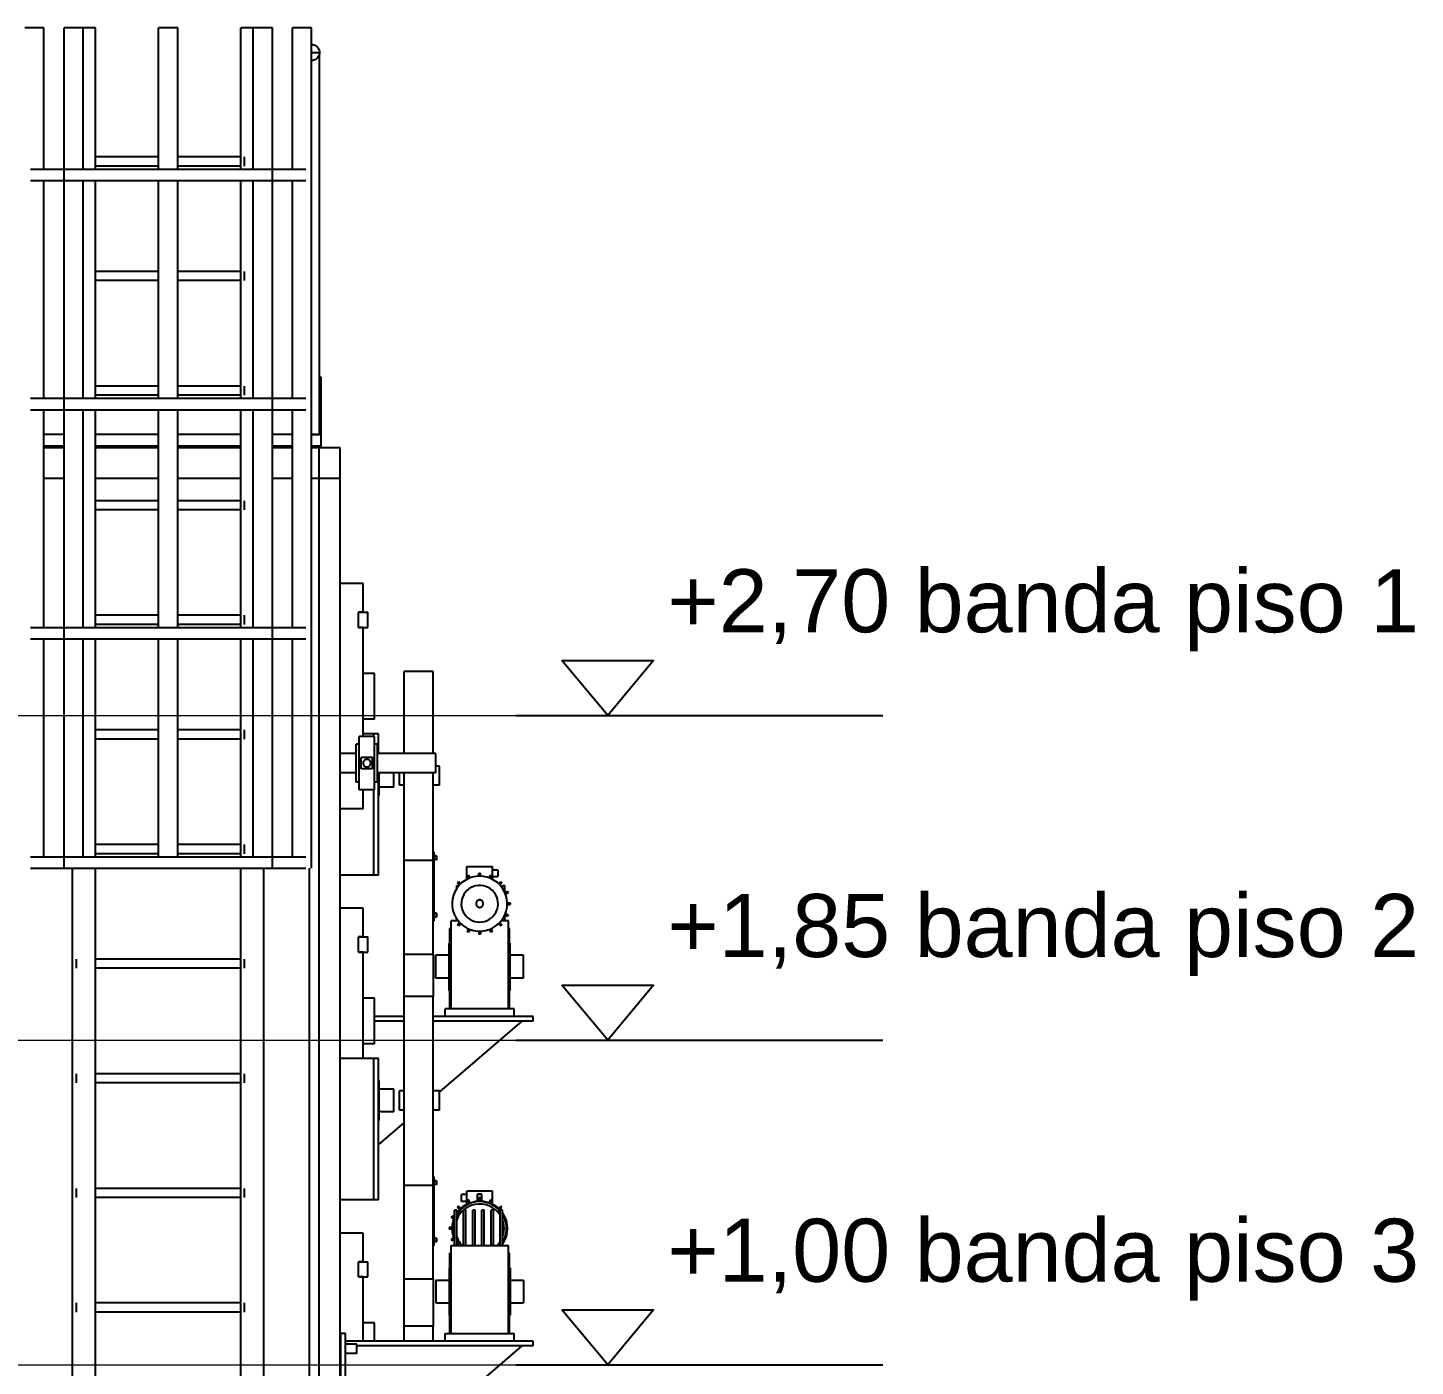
# Model space of a CAD drawing. Header units: millimetres. Extents: x 0 to 420, y 0 to 297.
# Drawn here: x 282.63 to 331.04, y 212.32 to 259.04 of the extents above; entities that cross this region are included whole.
import ezdxf
from ezdxf.enums import TextEntityAlignment as Align

# ---------------------------------------------------------------- set-up
doc = ezdxf.new("R2010")
doc.units = ezdxf.units.MM
doc.header["$LTSCALE"] = 0.5
for name, color, linetype, lineweight in [('AUXILIAR', 9, 'CONTINUOUS', 13), ('COTAS', 7, 'CONTINUOUS', 25), ('FINO', 7, 'CONTINUOUS', 25), ('TEXTO', 7, 'CONTINUOUS', 25)]:
    doc.layers.add(name, color=color, linetype=linetype, lineweight=lineweight)
doc.styles.get("Standard").update_dxf_attribs({"font": 'arial.ttf'})

msp = doc.modelspace()

# ---------------------------------------------------------------- linework, layer by layer
at = {"layer": 'AUXILIAR'}
for p, q in [((258.8667, 235.04), (302.2, 235.04)), ((258.8667, 223.7067), (302.2, 223.7067)), ((258.8667, 212.3733), (302.2, 212.3733))]:
    msp.add_line(p, q, dxfattribs=at)
at = {"layer": 'COTAS'}
for p, q in [((299.6667, 235.04), (312.4667, 235.04)), ((299.6667, 223.7067), (312.4667, 223.7067)), ((299.6667, 212.3733), (312.4667, 212.3733))]:
    msp.add_line(p, q, dxfattribs=at)
for points in [[(301.2667, 236.96), (304.4667, 236.96), (302.8667, 235.04)], [(301.2667, 225.6267), (304.4667, 225.6267), (302.8667, 223.7067)], [(301.2667, 214.2933), (304.4667, 214.2933), (302.8667, 212.3733)]]:
    msp.add_lwpolyline(points, close=True, dxfattribs=at)
at = {"layer": 'FINO'}
for p, q in [((283.2, 259.04), (282.5333, 259.04)), ((283.2, 254.1067), (283.2, 259.04)), ((284.5667, 259.04), (283.9, 259.04)), ((283.9, 229.7067), (283.9, 259.04)), ((285, 259.04), (284.5667, 259.04)), ((284.5667, 254.1067), (284.5667, 259.04)), ((285, 254.1067), (285, 259.04)), ((287.8667, 259.04), (287.2, 259.04)), ((287.2, 254.1067), (287.2, 259.04)), ((287.8667, 254.1067), (287.8667, 259.04)), ((290.5, 259.04), (290.0667, 259.04)), ((290.0667, 254.1067), (290.0667, 259.04)), ((291.1667, 259.04), (290.5, 259.04)), ((290.5, 254.1067), (290.5, 259.04)), ((291.1667, 229.7067), (291.1667, 259.04)), ((292.5333, 259.04), (291.8667, 259.04)), ((291.8667, 254.1067), (291.8667, 259.04)), ((292.5333, 229.7067), (292.5333, 259.04)), ((292.8133, 244.84), (292.8133, 258.1733)), ((287.2, 254.5333), (285, 254.5333)), ((287.2, 254.2133), (285, 254.2133)), ((290.0667, 254.5333), (287.8667, 254.5333)), ((290.0667, 254.2133), (287.8667, 254.2133)), ((283.2, 246.1067), (283.2, 253.7067)), ((284.5667, 246.1067), (284.5667, 253.7067)), ((285, 246.1067), (285, 253.7067)), ((287.2, 246.1067), (287.2, 253.7067)), ((287.8667, 246.1067), (287.8667, 253.7067)), ((290.0667, 246.1067), (290.0667, 253.7067)), ((290.5, 246.1067), (290.5, 253.7067)), ((291.8667, 246.1067), (291.8667, 253.7067)), ((287.2, 250.5333), (285, 250.5333)), ((290.0667, 250.5333), (287.8667, 250.5333)), ((287.2, 250.2133), (285, 250.2133)), ((290.0667, 250.2133), (287.8667, 250.2133)), ((287.2, 246.5333), (285, 246.5333)), ((290.0667, 246.5333), (287.8667, 246.5333)), ((292.8667, 246.84), (292.8133, 246.84)), ((292.8133, 244.84), (292.8133, 246.84)), ((292.8667, 244.84), (292.8667, 246.84)), ((287.2, 246.2133), (285, 246.2133)), ((290.0667, 246.2133), (287.8667, 246.2133)), ((283.2, 238.1067), (283.2, 245.7067)), ((284.5667, 238.1067), (284.5667, 245.7067)), ((285, 238.1067), (285, 245.7067)), ((287.2, 238.1067), (287.2, 245.7067)), ((287.8667, 238.1067), (287.8667, 245.7067)), ((290.0667, 238.1067), (290.0667, 245.7067)), ((290.5, 238.1067), (290.5, 245.7067)), ((291.8667, 238.1067), (291.8667, 245.7067)), ((283.9, 244.84), (283.2, 244.84)), ((287.2, 244.84), (285, 244.84)), ((290.0667, 244.84), (287.8667, 244.84)), ((291.8667, 244.84), (291.1667, 244.84)), ((292.8667, 244.84), (292.5333, 244.84)), ((292.8667, 244.84), (292.8133, 244.84)), ((292.8667, 244.44), (292.8667, 244.84)), ((283.9, 244.44), (283.2, 244.44)), ((283.9, 244.3733), (283.2, 244.3733)), ((283.9, 244.3733), (283.2, 244.3733)), ((287.2, 244.44), (285, 244.44)), ((287.2, 244.3733), (285, 244.3733)), ((287.2, 244.3733), (285, 244.3733)), ((290.0667, 244.44), (287.8667, 244.44)), ((290.0667, 244.3733), (287.8667, 244.3733)), ((290.0667, 244.3733), (287.8667, 244.3733)), ((291.8667, 244.44), (291.1667, 244.44)), ((291.8667, 244.3733), (291.1667, 244.3733)), ((291.8667, 244.3733), (291.1667, 244.3733)), ((292.8667, 244.44), (292.5333, 244.44)), ((293.5333, 244.3733), (292.5333, 244.3733)), ((293.5333, 244.3733), (292.5333, 244.3733)), ((292.8, 199.2), (292.8, 244.3733)), ((293.5333, 244.3733), (292.8, 244.3733)), ((293.5333, 199.2), (293.5333, 244.3733)), ((293.5333, 204.3733), (293.5333, 244.3733)), ((293.5333, 243.3067), (293.5333, 244.3733)), ((283.9, 243.3067), (283.2, 243.3067)), ((287.2, 243.3067), (285, 243.3067)), ((290.0667, 243.3067), (287.8667, 243.3067)), ((291.8667, 243.3067), (291.1667, 243.3067)), ((293.5333, 243.3067), (292.5333, 243.3067)), ((287.2, 242.5333), (285, 242.5333)), ((290.0667, 242.5333), (287.8667, 242.5333)), ((287.2, 242.2133), (285, 242.2133)), ((290.0667, 242.2133), (287.8667, 242.2133)), ((294.3333, 239.64), (293.5333, 239.64)), ((294.3333, 238.64), (294.3333, 239.64)), ((287.2, 238.5333), (285, 238.5333)), ((287.2, 238.2133), (285, 238.2133)), ((290.0667, 238.5333), (287.8667, 238.5333)), ((290.0667, 238.2133), (287.8667, 238.2133)), ((294.1733, 238.1067), (294.1733, 238.64)), ((294.4933, 238.1067), (294.4933, 238.64)), ((283.2, 230.1067), (283.2, 237.7067)), ((284.5667, 230.1067), (284.5667, 237.7067)), ((285, 230.1067), (285, 237.7067)), ((287.2, 230.1067), (287.2, 237.7067)), ((287.8667, 230.1067), (287.8667, 237.7067)), ((290.0667, 230.1067), (290.0667, 237.7067)), ((290.5, 230.1067), (290.5, 237.7067)), ((291.8667, 230.1067), (291.8667, 237.7067)), ((294.3333, 234.3067), (294.3333, 238.1067)), ((294.7333, 236.5067), (294.3333, 236.5067)), ((294.7333, 234.9067), (294.7333, 236.5067)), ((296.7733, 236.5667), (295.76, 236.5667)), ((294.7333, 234.9067), (294.3333, 234.9067)), ((287.2, 234.5333), (285, 234.5333)), ((290.0667, 234.5333), (287.8667, 234.5333)), ((294.7333, 234.3067), (294.2, 234.3067)), ((294.2, 232.44), (294.2, 234.3067)), ((294.8667, 234.4), (294.3333, 234.4)), ((294.8667, 234.4), (294.7067, 234.4)), ((294.7067, 234.3067), (294.7067, 234.4)), ((294.7333, 232.44), (294.7333, 234.3067)), ((294.8667, 233.7067), (294.8667, 234.4)), ((294.8667, 233.7067), (294.8667, 234.4)), ((287.2, 234.2133), (285, 234.2133)), ((290.0667, 234.2133), (287.8667, 234.2133)), ((294.2, 234.04), (294.0933, 234.04)), ((294.0933, 232.7067), (294.0933, 234.04)), ((294.84, 234.04), (294.7333, 234.04)), ((294.84, 232.7067), (294.84, 234.04)), ((294.0933, 233.7067), (293.5333, 233.7067)), ((294.2667, 233.1733), (294.2667, 233.5733)), ((294.6667, 233.5733), (294.2667, 233.5733)), ((294.6667, 233.1733), (294.6667, 233.5733)), ((296.8667, 233.7067), (294.84, 233.7067)), ((294.0933, 233.04), (293.5333, 233.04)), ((294.6667, 233.1733), (294.2667, 233.1733)), ((296.8667, 233.04), (294.84, 233.04)), ((294.8667, 229.4667), (294.8667, 233.04)), ((294.8667, 229.4667), (294.8667, 233.04)), ((297, 233.2667), (296.8667, 233.2667)), ((294.2, 232.7067), (294.0933, 232.7067)), ((294.7333, 232.44), (294.2, 232.44)), ((294.3333, 231.7733), (294.3333, 232.44)), ((294.7067, 229.4667), (294.7067, 232.44)), ((294.84, 232.7067), (294.7333, 232.7067)), ((295.4, 232.5333), (294.8933, 232.5333)), ((295.76, 232.6), (295.6, 232.6)), ((297, 232.6), (296.7733, 232.6)), ((294.8933, 232.24), (294.8667, 232.24)), ((294.3333, 231.7733), (293.5333, 231.7733)), ((287.2, 230.5333), (285, 230.5333)), ((290.0667, 230.5333), (287.8667, 230.5333)), ((287.2, 230.2133), (285, 230.2133)), ((290.0667, 230.2133), (287.8667, 230.2133)), ((295.76, 226.7067), (295.76, 229.972)), ((296.7733, 229.972), (295.76, 229.972)), ((296.7733, 226.7067), (296.7733, 229.972)), ((296.8133, 230.2667), (296.7947, 230.2667)), ((296.7947, 227.8667), (296.7947, 230.2667)), ((296.8133, 227.8667), (296.8133, 230.2667)), ((296.8933, 230.1333), (296.8133, 230.1333)), ((296.8933, 230), (296.8133, 230)), ((284.2, 199.04), (284.2, 229.7067)), ((285, 199.04), (285, 229.7067)), ((290.0667, 199.04), (290.0667, 229.7067)), ((290.8667, 199.04), (290.8667, 229.7067)), ((292.4667, 204.3733), (292.4667, 229.7067)), ((292.4667, 204.3733), (292.4667, 229.7067)), ((294.8667, 229.4667), (293.5333, 229.4667)), ((294.8667, 229.4667), (294.7067, 229.4667)), ((297.952, 229.32), (297.952, 229.768)), ((297.952, 229.768), (298.848, 229.768)), ((297.9653, 229.4413), (298.0187, 229.464)), ((298.06, 229.364), (298.0187, 229.464)), ((298.3707, 229.4267), (298.3707, 229.5333)), ((298.3707, 229.5333), (298.4293, 229.5333)), ((298.4293, 229.4267), (298.4293, 229.5333)), ((298.74, 229.364), (298.7813, 229.464)), ((298.7813, 229.464), (298.8347, 229.4413)), ((298.848, 229.32), (298.848, 229.768)), ((298.848, 229.6533), (299.0347, 229.6533)), ((297.6, 228.9973), (297.6, 229.1067)), ((297.6, 229.1067), (297.68, 229.1067)), ((297.6253, 229.2), (297.6667, 229.2413)), ((297.7013, 229.124), (297.6253, 229.2)), ((297.7427, 229.1653), (297.6667, 229.2413)), ((297.68, 229.1013), (297.68, 229.1067)), ((297.952, 229.32), (297.96, 229.32)), ((298.0053, 229.3413), (297.9653, 229.4413)), ((298.7947, 229.3413), (298.8347, 229.4413)), ((298.84, 229.32), (298.848, 229.32)), ((298.848, 229.4133), (299.0347, 229.4133)), ((299.0573, 229.1653), (299.1333, 229.2413)), ((299.0987, 229.124), (299.1747, 229.2)), ((299.1333, 229.2413), (299.1747, 229.2)), ((299.2, 228.9973), (299.2, 229.1067)), ((299.2, 229.1067), (299.28, 229.1067)), ((299.28, 228.8627), (299.28, 229.1067)), ((298.36, 228.5867), (298.36, 228.62)), ((298.36, 228.62), (298.44, 228.62)), ((298.44, 228.5867), (298.44, 228.62)), ((299.2747, 228.8613), (299.3747, 228.9013)), ((299.2973, 228.8067), (299.3973, 228.848)), ((299.36, 228.496), (299.4667, 228.496)), ((299.3747, 228.9013), (299.3973, 228.848)), ((299.4667, 228.496), (299.4667, 228.4373)), ((294.3333, 228.3067), (293.5333, 228.3067)), ((294.3333, 227.3067), (294.3333, 228.3067)), ((296.8933, 228.1333), (296.8133, 228.1333)), ((296.8933, 228), (296.8133, 228)), ((299.2747, 228.072), (299.3747, 228.032)), ((299.28, 227.8667), (299.28, 228.0707)), ((299.2973, 228.1267), (299.3973, 228.0853)), ((299.36, 228.4373), (299.4667, 228.4373)), ((299.3973, 228.0853), (299.3747, 228.032)), ((296.8133, 227.8667), (296.7947, 227.8667)), ((297.4, 227.6), (297.36, 227.6)), ((297.36, 224.8), (297.36, 227.6)), ((297.6507, 227.8667), (297.4, 227.8667)), ((297.4, 224.8), (297.4, 227.8667)), ((297.6, 227.8667), (297.6, 227.936)), ((297.7013, 227.8093), (297.6253, 227.7333)), ((297.6667, 227.692), (297.6253, 227.7333)), ((297.7427, 227.768), (297.6667, 227.692)), ((298.0053, 227.592), (297.9653, 227.492)), ((298.06, 227.5693), (298.0187, 227.4693)), ((298.74, 227.5693), (298.7813, 227.4693)), ((298.7947, 227.592), (298.8347, 227.492)), ((299.0573, 227.768), (299.1333, 227.692)), ((299.0987, 227.8093), (299.1747, 227.7333)), ((299.1747, 227.7333), (299.1333, 227.692)), ((299.4, 227.8667), (299.1493, 227.8667)), ((299.2, 227.8667), (299.2, 227.936)), ((299.4, 224.8), (299.4, 227.8667)), ((299.44, 227.6), (299.4, 227.6)), ((299.44, 224.8), (299.44, 227.6)), ((294.1733, 226.7733), (294.1733, 227.3067)), ((294.4933, 226.7733), (294.4933, 227.3067)), ((297.36, 227.0933), (297.3333, 227.0933)), ((298.0187, 227.4693), (297.9653, 227.492)), ((298.3707, 227.5067), (298.3707, 227.4)), ((298.4293, 227.4), (298.3707, 227.4)), ((298.4293, 227.5067), (298.4293, 227.4)), ((298.8347, 227.492), (298.7813, 227.4693)), ((299.4667, 227.0933), (299.44, 227.0933)), ((294.3333, 223.0667), (294.3333, 226.7733)), ((295.76, 226.7067), (296.7733, 226.7067)), ((297.3333, 226.6667), (296.8667, 226.6667)), ((299.9333, 226.6667), (299.4667, 226.6667)), ((290.0667, 226.5333), (285, 226.5333)), ((290.0667, 226.2133), (285, 226.2133)), ((297.3333, 225.8667), (296.8667, 225.8667)), ((299.9333, 225.8667), (299.4667, 225.8667)), ((294.7333, 225.1733), (294.3333, 225.1733)), ((294.7333, 223.5733), (294.7333, 225.1733)), ((296.7733, 225.2333), (295.76, 225.2333)), ((297.36, 225.44), (297.3333, 225.44)), ((299.4667, 225.44), (299.44, 225.44)), ((299.6, 224.8), (297.2, 224.8)), ((297.2, 224.5333), (297.2, 224.8)), ((299.6, 224.5333), (299.6, 224.8)), ((295.76, 224.5333), (294.7333, 224.5333)), ((295.76, 224.3733), (294.7333, 224.3733)), ((300.2667, 224.5333), (296.7733, 224.5333)), ((300.2667, 224.3733), (296.7733, 224.3733)), ((299.8667, 224.3733), (297, 221.9)), ((299.8667, 224.36), (299.8507, 224.36)), ((299.8667, 224.36), (299.8667, 224.3733)), ((300.2667, 224.3733), (300.2667, 224.5333)), ((294.7333, 223.5733), (294.3333, 223.5733)), ((294.8667, 223.0667), (293.5333, 223.0667)), ((294.8667, 223.0667), (294.7067, 223.0667)), ((294.7067, 218.1333), (294.7067, 223.0667)), ((294.8667, 218.1333), (294.8667, 223.0667)), ((294.8667, 218.1333), (294.8667, 223.0667)), ((290.0667, 222.5333), (285, 222.5333)), ((290.0667, 222.2133), (285, 222.2133)), ((294.8933, 222.2933), (294.8667, 222.2933)), ((295.4, 222), (294.8933, 222)), ((295.76, 221.9333), (295.6, 221.9333)), ((297, 221.9333), (296.7733, 221.9333)), ((295.76, 221.2667), (295.6, 221.2667)), ((297, 221.2667), (296.7733, 221.2667)), ((294.8933, 220.9067), (294.8667, 220.9067)), ((295.76, 220.8307), (294.8667, 220.06)), ((295.4, 221.2), (294.8933, 221.2)), ((296.8133, 218.9333), (296.7947, 218.9333)), ((296.7947, 216.5333), (296.7947, 218.9333)), ((296.8133, 216.5333), (296.8133, 218.9333)), ((296.8933, 218.8), (296.8133, 218.8)), ((290.0667, 218.5333), (285, 218.5333)), ((295.76, 215.3733), (295.76, 218.6387)), ((296.7733, 218.6387), (295.76, 218.6387)), ((296.7733, 215.3733), (296.7733, 218.6387)), ((296.8933, 218.6667), (296.8133, 218.6667)), ((297.952, 218.32), (297.7653, 218.32)), ((298.848, 218.4347), (297.952, 218.4347)), ((297.952, 217.9867), (297.952, 218.4347)), ((298.32, 218.0933), (298.32, 218.3333)), ((298.48, 218.0933), (298.48, 218.3333)), ((298.848, 217.9867), (298.848, 218.4347)), ((290.0667, 218.2133), (285, 218.2133)), ((294.8667, 218.1333), (293.5333, 218.1333)), ((294.8667, 218.1333), (294.7067, 218.1333)), ((297.6667, 217.908), (297.6253, 217.8667)), ((297.7013, 217.7907), (297.6253, 217.8667)), ((297.7427, 217.832), (297.6667, 217.908)), ((297.952, 218.08), (297.7653, 218.08)), ((297.96, 217.9867), (297.952, 217.9867)), ((298.0187, 218.1307), (297.9653, 218.108)), ((298.0053, 218.008), (297.9653, 218.108)), ((298.06, 218.0307), (298.0187, 218.1307)), ((298.4293, 218.2), (298.3707, 218.2)), ((298.3707, 218.0933), (298.3707, 218.2)), ((298.4293, 218.0933), (298.4293, 218.2)), ((298.74, 218.0307), (298.7813, 218.1307)), ((298.8347, 218.108), (298.7813, 218.1307)), ((298.7947, 218.008), (298.8347, 218.108)), ((298.848, 217.9867), (298.84, 217.9867)), ((299.0573, 217.832), (299.1333, 217.908)), ((299.0987, 217.7907), (299.1747, 217.8667)), ((299.1747, 217.8667), (299.1333, 217.908)), ((297.4253, 217.568), (297.4027, 217.5147)), ((297.5027, 217.4733), (297.4027, 217.5147)), ((297.52, 217.5293), (297.4253, 217.568)), ((297.6, 217.7733), (297.52, 217.7733)), ((297.52, 216.5333), (297.52, 217.7733)), ((297.6, 216.5333), (297.6, 217.7733)), ((297.6667, 217.5693), (297.6667, 217.7333)), ((297.6667, 217.7333), (297.7933, 217.7333)), ((297.92, 217.7733), (297.84, 217.7733)), ((297.84, 216.5333), (297.84, 217.7733)), ((297.92, 216.5333), (297.92, 217.7733)), ((298.24, 217.7733), (298.16, 217.7733)), ((298.16, 216.5333), (298.16, 217.7733)), ((298.24, 216.5333), (298.24, 217.7733)), ((298.56, 217.7733), (298.48, 217.7733)), ((298.48, 216.5333), (298.48, 217.7733)), ((298.56, 216.5333), (298.56, 217.7733)), ((298.88, 217.7733), (298.8, 217.7733)), ((298.8, 216.5333), (298.8, 217.7733)), ((298.88, 216.5333), (298.88, 217.7733)), ((299.0067, 217.7333), (299.12, 217.7333)), ((299.2, 217.7733), (299.12, 217.7733)), ((299.12, 216.5333), (299.12, 217.7733)), ((299.2, 216.5333), (299.2, 217.7733)), ((294.3333, 216.9733), (293.5333, 216.9733)), ((294.3333, 215.9733), (294.3333, 216.9733)), ((297.44, 217.1627), (297.3333, 217.1627)), ((297.3333, 217.1627), (297.3333, 217.104)), ((297.44, 217.104), (297.3333, 217.104)), ((296.8133, 216.5333), (296.7947, 216.5333)), ((296.8933, 216.8), (296.8133, 216.8)), ((296.8933, 216.6667), (296.8133, 216.6667)), ((297.4, 213.4667), (297.4, 216.5333)), ((297.4, 216.5333), (299.4, 216.5333)), ((297.5027, 216.7933), (297.4027, 216.752)), ((297.4027, 216.752), (297.4253, 216.6987)), ((297.52, 216.7373), (297.4253, 216.6987)), ((297.6667, 216.5333), (297.6667, 216.6973)), ((299.4, 213.4667), (299.4, 216.5333)), ((294.1733, 215.44), (294.1733, 215.9733)), ((294.4933, 215.44), (294.4933, 215.9733)), ((297.36, 213.4667), (297.36, 216.2667)), ((297.36, 216.2667), (297.4, 216.2667)), ((299.4, 216.2667), (299.44, 216.2667)), ((299.44, 213.4667), (299.44, 216.2667)), ((294.3333, 213.2), (294.3333, 215.44)), ((297.3333, 215.76), (297.36, 215.76)), ((299.44, 215.76), (299.4667, 215.76)), ((295.76, 215.3733), (296.7733, 215.3733)), ((296.8667, 215.3333), (297.3333, 215.3333)), ((299.4667, 215.3333), (299.9333, 215.3333)), ((290.0667, 214.5333), (285, 214.5333)), ((296.8667, 214.5333), (297.3333, 214.5333)), ((299.4667, 214.5333), (299.9333, 214.5333)), ((290.0667, 214.2133), (285, 214.2133)), ((297.3333, 214.1067), (297.36, 214.1067)), ((299.44, 214.1067), (299.4667, 214.1067)), ((294.7333, 213.84), (294.3333, 213.84)), ((294.7333, 213.2), (294.7333, 213.84)), ((296.7733, 213.7227), (295.76, 213.7227)), ((293.72, 213.4667), (293.56, 213.4667)), ((293.56, 211.04), (293.56, 213.4667)), ((293.72, 211.04), (293.72, 213.4667)), ((300.2667, 213.2), (293.72, 213.2)), ((294.12, 213.0933), (293.72, 213.0933)), ((300.2667, 213.04), (294.12, 213.04)), ((299.8667, 213.04), (296.8667, 210.452)), ((297.2, 213.2), (297.2, 213.4667)), ((297.2, 213.4667), (299.6, 213.4667)), ((299.6, 213.2), (299.6, 213.4667)), ((299.8667, 213.0267), (299.8507, 213.0267)), ((299.8667, 213.0267), (299.8667, 213.04)), ((300.2667, 213.04), (300.2667, 213.2)), ((294.12, 212.7733), (293.72, 212.7733))]:
    msp.add_line(p, q, dxfattribs=at)
for points in [[(292.5333, 258.4533), (292.5733, 258.4507), (292.612, 258.4413), (292.6493, 258.428), (292.6853, 258.4093), (292.7173, 258.3853), (292.7453, 258.3573), (292.7693, 258.3253), (292.788, 258.2893), (292.8013, 258.252), (292.8107, 258.2133), (292.8133, 258.1733), (292.8107, 258.1333), (292.8013, 258.0947), (292.788, 258.0573), (292.7693, 258.0213), (292.7453, 257.9893), (292.7173, 257.9613), (292.6853, 257.9373), (292.6493, 257.9187), (292.612, 257.9053), (292.5733, 257.896), (292.5333, 257.8933)], [(292.5333, 258.1733), (292.6027, 258.1733), (292.6733, 258.1733), (292.7427, 258.1733), (292.8133, 258.1733)], [(290.2, 254.2133), (290.2, 254.2933), (290.2, 254.3733), (290.2, 254.4533), (290.2, 254.5333)], [(282.7333, 254.1067), (282.9333, 254.1067), (283.1333, 254.1067), (283.3333, 254.1067), (283.5333, 254.1067), (283.7333, 254.1067), (283.9333, 254.1067), (284.1333, 254.1067), (284.3333, 254.1067), (284.5333, 254.1067), (284.7333, 254.1067), (284.9333, 254.1067), (285.1333, 254.1067), (285.3333, 254.1067), (285.5333, 254.1067), (285.7333, 254.1067), (285.9333, 254.1067), (286.1333, 254.1067), (286.3333, 254.1067), (286.5333, 254.1067), (286.7333, 254.1067), (286.9333, 254.1067), (287.1333, 254.1067), (287.3333, 254.1067), (287.5333, 254.1067), (287.7333, 254.1067), (287.9333, 254.1067), (288.1333, 254.1067), (288.3333, 254.1067), (288.5333, 254.1067), (288.7333, 254.1067), (288.9333, 254.1067), (289.1333, 254.1067), (289.3333, 254.1067), (289.5333, 254.1067), (289.7333, 254.1067), (289.9333, 254.1067), (290.1333, 254.1067), (290.3333, 254.1067), (290.5333, 254.1067), (290.7333, 254.1067), (290.9333, 254.1067), (291.1333, 254.1067), (291.3333, 254.1067), (291.5333, 254.1067), (291.7333, 254.1067), (291.9333, 254.1067), (292.1333, 254.1067), (292.3333, 254.1067)], [(282.7333, 253.7067), (282.9333, 253.7067), (283.1333, 253.7067), (283.3333, 253.7067), (283.5333, 253.7067), (283.7333, 253.7067), (283.9333, 253.7067), (284.1333, 253.7067), (284.3333, 253.7067), (284.5333, 253.7067), (284.7333, 253.7067), (284.9333, 253.7067), (285.1333, 253.7067), (285.3333, 253.7067), (285.5333, 253.7067), (285.7333, 253.7067), (285.9333, 253.7067), (286.1333, 253.7067), (286.3333, 253.7067), (286.5333, 253.7067), (286.7333, 253.7067), (286.9333, 253.7067), (287.1333, 253.7067), (287.3333, 253.7067), (287.5333, 253.7067), (287.7333, 253.7067), (287.9333, 253.7067), (288.1333, 253.7067), (288.3333, 253.7067), (288.5333, 253.7067), (288.7333, 253.7067), (288.9333, 253.7067), (289.1333, 253.7067), (289.3333, 253.7067), (289.5333, 253.7067), (289.7333, 253.7067), (289.9333, 253.7067), (290.1333, 253.7067), (290.3333, 253.7067), (290.5333, 253.7067), (290.7333, 253.7067), (290.9333, 253.7067), (291.1333, 253.7067), (291.3333, 253.7067), (291.5333, 253.7067), (291.7333, 253.7067), (291.9333, 253.7067), (292.1333, 253.7067), (292.3333, 253.7067)], [(290.2, 250.2133), (290.2, 250.2933), (290.2, 250.3733), (290.2, 250.4533), (290.2, 250.5333)], [(290.2, 246.2133), (290.2, 246.2933), (290.2, 246.3733), (290.2, 246.4533), (290.2, 246.5333)], [(282.7333, 246.1067), (282.9333, 246.1067), (283.1333, 246.1067), (283.3333, 246.1067), (283.5333, 246.1067), (283.7333, 246.1067), (283.9333, 246.1067), (284.1333, 246.1067), (284.3333, 246.1067), (284.5333, 246.1067), (284.7333, 246.1067), (284.9333, 246.1067), (285.1333, 246.1067), (285.3333, 246.1067), (285.5333, 246.1067), (285.7333, 246.1067), (285.9333, 246.1067), (286.1333, 246.1067), (286.3333, 246.1067), (286.5333, 246.1067), (286.7333, 246.1067), (286.9333, 246.1067), (287.1333, 246.1067), (287.3333, 246.1067), (287.5333, 246.1067), (287.7333, 246.1067), (287.9333, 246.1067), (288.1333, 246.1067), (288.3333, 246.1067), (288.5333, 246.1067), (288.7333, 246.1067), (288.9333, 246.1067), (289.1333, 246.1067), (289.3333, 246.1067), (289.5333, 246.1067), (289.7333, 246.1067), (289.9333, 246.1067), (290.1333, 246.1067), (290.3333, 246.1067), (290.5333, 246.1067), (290.7333, 246.1067), (290.9333, 246.1067), (291.1333, 246.1067), (291.3333, 246.1067), (291.5333, 246.1067), (291.7333, 246.1067), (291.9333, 246.1067), (292.1333, 246.1067), (292.3333, 246.1067)], [(282.7333, 245.7067), (282.9333, 245.7067), (283.1333, 245.7067), (283.3333, 245.7067), (283.5333, 245.7067), (283.7333, 245.7067), (283.9333, 245.7067), (284.1333, 245.7067), (284.3333, 245.7067), (284.5333, 245.7067), (284.7333, 245.7067), (284.9333, 245.7067), (285.1333, 245.7067), (285.3333, 245.7067), (285.5333, 245.7067), (285.7333, 245.7067), (285.9333, 245.7067), (286.1333, 245.7067), (286.3333, 245.7067), (286.5333, 245.7067), (286.7333, 245.7067), (286.9333, 245.7067), (287.1333, 245.7067), (287.3333, 245.7067), (287.5333, 245.7067), (287.7333, 245.7067), (287.9333, 245.7067), (288.1333, 245.7067), (288.3333, 245.7067), (288.5333, 245.7067), (288.7333, 245.7067), (288.9333, 245.7067), (289.1333, 245.7067), (289.3333, 245.7067), (289.5333, 245.7067), (289.7333, 245.7067), (289.9333, 245.7067), (290.1333, 245.7067), (290.3333, 245.7067), (290.5333, 245.7067), (290.7333, 245.7067), (290.9333, 245.7067), (291.1333, 245.7067), (291.3333, 245.7067), (291.5333, 245.7067), (291.7333, 245.7067), (291.9333, 245.7067), (292.1333, 245.7067), (292.3333, 245.7067)], [(292.5333, 244.84), (292.6027, 244.84), (292.6733, 244.84), (292.7427, 244.84), (292.8133, 244.84)], [(290.2, 242.2133), (290.2, 242.2933), (290.2, 242.3733), (290.2, 242.4533), (290.2, 242.5333)], [(290.2, 238.2133), (290.2, 238.2933), (290.2, 238.3733), (290.2, 238.4533), (290.2, 238.5333)], [(294.3333, 238.64), (294.2933, 238.64), (294.2533, 238.64), (294.2133, 238.64), (294.1733, 238.64)], [(294.1733, 238.64), (294.2533, 238.64), (294.3333, 238.64), (294.4133, 238.64), (294.4933, 238.64)], [(282.7333, 238.1067), (282.9333, 238.1067), (283.1333, 238.1067), (283.3333, 238.1067), (283.5333, 238.1067), (283.7333, 238.1067), (283.9333, 238.1067), (284.1333, 238.1067), (284.3333, 238.1067), (284.5333, 238.1067), (284.7333, 238.1067), (284.9333, 238.1067), (285.1333, 238.1067), (285.3333, 238.1067), (285.5333, 238.1067), (285.7333, 238.1067), (285.9333, 238.1067), (286.1333, 238.1067), (286.3333, 238.1067), (286.5333, 238.1067), (286.7333, 238.1067), (286.9333, 238.1067), (287.1333, 238.1067), (287.3333, 238.1067), (287.5333, 238.1067), (287.7333, 238.1067), (287.9333, 238.1067), (288.1333, 238.1067), (288.3333, 238.1067), (288.5333, 238.1067), (288.7333, 238.1067), (288.9333, 238.1067), (289.1333, 238.1067), (289.3333, 238.1067), (289.5333, 238.1067), (289.7333, 238.1067), (289.9333, 238.1067), (290.1333, 238.1067), (290.3333, 238.1067), (290.5333, 238.1067), (290.7333, 238.1067), (290.9333, 238.1067), (291.1333, 238.1067), (291.3333, 238.1067), (291.5333, 238.1067), (291.7333, 238.1067), (291.9333, 238.1067), (292.1333, 238.1067), (292.3333, 238.1067)], [(282.7333, 237.7067), (282.9333, 237.7067), (283.1333, 237.7067), (283.3333, 237.7067), (283.5333, 237.7067), (283.7333, 237.7067), (283.9333, 237.7067), (284.1333, 237.7067), (284.3333, 237.7067), (284.5333, 237.7067), (284.7333, 237.7067), (284.9333, 237.7067), (285.1333, 237.7067), (285.3333, 237.7067), (285.5333, 237.7067), (285.7333, 237.7067), (285.9333, 237.7067), (286.1333, 237.7067), (286.3333, 237.7067), (286.5333, 237.7067), (286.7333, 237.7067), (286.9333, 237.7067), (287.1333, 237.7067), (287.3333, 237.7067), (287.5333, 237.7067), (287.7333, 237.7067), (287.9333, 237.7067), (288.1333, 237.7067), (288.3333, 237.7067), (288.5333, 237.7067), (288.7333, 237.7067), (288.9333, 237.7067), (289.1333, 237.7067), (289.3333, 237.7067), (289.5333, 237.7067), (289.7333, 237.7067), (289.9333, 237.7067), (290.1333, 237.7067), (290.3333, 237.7067), (290.5333, 237.7067), (290.7333, 237.7067), (290.9333, 237.7067), (291.1333, 237.7067), (291.3333, 237.7067), (291.5333, 237.7067), (291.7333, 237.7067), (291.9333, 237.7067), (292.1333, 237.7067), (292.3333, 237.7067)], [(294.3333, 238.1067), (294.2933, 238.1067), (294.2533, 238.1067), (294.2133, 238.1067), (294.1733, 238.1067)], [(294.1733, 238.1067), (294.2533, 238.1067), (294.3333, 238.1067), (294.4133, 238.1067), (294.4933, 238.1067)], [(295.76, 233.7067), (295.76, 233.9107), (295.76, 234.1147), (295.76, 234.32), (295.76, 234.524), (295.76, 234.728), (295.76, 234.932), (295.76, 235.136), (295.76, 235.34), (295.76, 235.5453), (295.76, 235.7493), (295.76, 235.9533), (295.76, 236.1573), (295.76, 236.3613), (295.76, 236.5667)], [(296.7733, 233.7067), (296.7733, 233.9107), (296.7733, 234.1147), (296.7733, 234.32), (296.7733, 234.524), (296.7733, 234.728), (296.7733, 234.932), (296.7733, 235.136), (296.7733, 235.34), (296.7733, 235.5453), (296.7733, 235.7493), (296.7733, 235.9533), (296.7733, 236.1573), (296.7733, 236.3613), (296.7733, 236.5667)], [(290.2, 234.2133), (290.2, 234.2933), (290.2, 234.3733), (290.2, 234.4533), (290.2, 234.5333)], [(294.4667, 233.5067), (294.448, 233.5053), (294.4293, 233.5013), (294.412, 233.4947), (294.396, 233.4867), (294.3813, 233.476), (294.368, 233.4627), (294.356, 233.448), (294.3467, 233.432), (294.34, 233.4147), (294.336, 233.396), (294.3333, 233.3773), (294.3347, 233.36), (294.3373, 233.3413), (294.3427, 233.324), (294.3507, 233.3067), (294.3613, 233.2907), (294.3747, 233.2773), (294.388, 233.2653), (294.404, 233.256), (294.4213, 233.248), (294.4387, 233.2427), (294.4573, 233.24), (294.476, 233.24), (294.4947, 233.2427), (294.512, 233.248), (294.5293, 233.256), (294.5453, 233.2653), (294.5587, 233.2773), (294.572, 233.2907), (294.5827, 233.3067), (294.5907, 233.324), (294.596, 233.3413), (294.5987, 233.36), (294.6, 233.3773), (294.5973, 233.396), (294.5933, 233.4147), (294.5867, 233.432), (294.5773, 233.448), (294.5653, 233.4627), (294.552, 233.476), (294.5373, 233.4867), (294.5213, 233.4947), (294.504, 233.5013), (294.4853, 233.5053), (294.4667, 233.5067)], [(296.8667, 233.04), (296.8667, 233.2067), (296.8667, 233.3733), (296.8667, 233.54), (296.8667, 233.7067)], [(294.8933, 232.24), (294.8933, 232.44), (294.8933, 232.64), (294.8933, 232.84), (294.8933, 233.04)], [(295.4, 232.5333), (295.4, 232.66), (295.4, 232.7867), (295.4, 232.9133), (295.4, 233.04)], [(295.6, 232.6), (295.6, 232.7093), (295.6, 232.82), (295.6, 232.9307), (295.6, 233.04)], [(295.76, 229.972), (295.76, 230.1773), (295.76, 230.3813), (295.76, 230.5853), (295.76, 230.7907), (295.76, 230.9947), (295.76, 231.2), (295.76, 231.404), (295.76, 231.608), (295.76, 231.8133), (295.76, 232.0173), (295.76, 232.2213), (295.76, 232.4267), (295.76, 232.6307), (295.76, 232.836), (295.76, 233.04)], [(296.7733, 229.972), (296.7733, 230.1773), (296.7733, 230.3813), (296.7733, 230.5853), (296.7733, 230.7907), (296.7733, 230.9947), (296.7733, 231.2), (296.7733, 231.404), (296.7733, 231.608), (296.7733, 231.8133), (296.7733, 232.0173), (296.7733, 232.2213), (296.7733, 232.4267), (296.7733, 232.6307), (296.7733, 232.836), (296.7733, 233.04)], [(297, 232.6), (297, 232.7667), (297, 232.9333), (297, 233.1), (297, 233.2667)], [(290.2, 230.2133), (290.2, 230.2933), (290.2, 230.3733), (290.2, 230.4533), (290.2, 230.5333)], [(282.7333, 230.1067), (282.9333, 230.1067), (283.1333, 230.1067), (283.3333, 230.1067), (283.5333, 230.1067), (283.7333, 230.1067), (283.9333, 230.1067), (284.1333, 230.1067), (284.3333, 230.1067), (284.5333, 230.1067), (284.7333, 230.1067), (284.9333, 230.1067), (285.1333, 230.1067), (285.3333, 230.1067), (285.5333, 230.1067), (285.7333, 230.1067), (285.9333, 230.1067), (286.1333, 230.1067), (286.3333, 230.1067), (286.5333, 230.1067), (286.7333, 230.1067), (286.9333, 230.1067), (287.1333, 230.1067), (287.3333, 230.1067), (287.5333, 230.1067), (287.7333, 230.1067), (287.9333, 230.1067), (288.1333, 230.1067), (288.3333, 230.1067), (288.5333, 230.1067), (288.7333, 230.1067), (288.9333, 230.1067), (289.1333, 230.1067), (289.3333, 230.1067), (289.5333, 230.1067), (289.7333, 230.1067), (289.9333, 230.1067), (290.1333, 230.1067), (290.3333, 230.1067), (290.5333, 230.1067), (290.7333, 230.1067), (290.9333, 230.1067), (291.1333, 230.1067), (291.3333, 230.1067), (291.5333, 230.1067), (291.7333, 230.1067), (291.9333, 230.1067), (292.1333, 230.1067), (292.3333, 230.1067)], [(296.8933, 230.1333), (296.8933, 230.1), (296.8933, 230.0667), (296.8933, 230.0333), (296.8933, 230)], [(296.8933, 230), (296.8933, 230.0333), (296.8933, 230.0667), (296.8933, 230.1), (296.8933, 230.1333)], [(282.7333, 229.7067), (282.9333, 229.7067), (283.1333, 229.7067), (283.3333, 229.7067), (283.5333, 229.7067), (283.7333, 229.7067), (283.9333, 229.7067), (284.1333, 229.7067), (284.3333, 229.7067), (284.5333, 229.7067), (284.7333, 229.7067), (284.9333, 229.7067), (285.1333, 229.7067), (285.3333, 229.7067), (285.5333, 229.7067), (285.7333, 229.7067), (285.9333, 229.7067), (286.1333, 229.7067), (286.3333, 229.7067), (286.5333, 229.7067), (286.7333, 229.7067), (286.9333, 229.7067), (287.1333, 229.7067), (287.3333, 229.7067), (287.5333, 229.7067), (287.7333, 229.7067), (287.9333, 229.7067), (288.1333, 229.7067), (288.3333, 229.7067), (288.5333, 229.7067), (288.7333, 229.7067), (288.9333, 229.7067), (289.1333, 229.7067), (289.3333, 229.7067), (289.5333, 229.7067), (289.7333, 229.7067), (289.9333, 229.7067), (290.1333, 229.7067), (290.3333, 229.7067), (290.5333, 229.7067), (290.7333, 229.7067), (290.9333, 229.7067), (291.1333, 229.7067), (291.3333, 229.7067), (291.5333, 229.7067), (291.7333, 229.7067), (291.9333, 229.7067), (292.1333, 229.7067), (292.3333, 229.7067)], [(299.0347, 229.6533), (299.0347, 229.5933), (299.0347, 229.5333), (299.0347, 229.4733), (299.0347, 229.4133)], [(298.4, 229.4267), (298.2667, 229.4173), (298.136, 229.3893), (298.0093, 229.344), (297.8907, 229.2813), (297.7827, 229.2027), (297.6867, 229.1093), (297.604, 229.004), (297.5373, 228.888), (297.4867, 228.7627), (297.4547, 228.6333), (297.44, 228.5), (297.4453, 228.3667), (297.468, 228.2347), (297.5093, 228.1067), (297.568, 227.9867), (297.644, 227.876), (297.7333, 227.776), (297.836, 227.6907), (297.9493, 227.6187), (298.072, 227.564), (298.2, 227.528), (298.3333, 227.5093), (298.4667, 227.5093), (298.6, 227.528), (298.728, 227.564), (298.8507, 227.6187), (298.964, 227.6907), (299.0667, 227.776), (299.156, 227.876), (299.232, 227.9867), (299.2907, 228.1067), (299.332, 228.2347), (299.3547, 228.3667), (299.36, 228.5), (299.3453, 228.6333), (299.3133, 228.7627), (299.2627, 228.888), (299.196, 229.004), (299.1133, 229.1093), (299.0173, 229.2027), (298.9093, 229.2813), (298.7907, 229.344), (298.664, 229.3893), (298.5333, 229.4173), (298.4, 229.4267)], [(298.4, 227.8267), (298.4893, 227.8333), (298.576, 227.852), (298.66, 227.8813), (298.7387, 227.924), (298.812, 227.976), (298.876, 228.0387), (298.9307, 228.1093), (298.9747, 228.1867), (299.0093, 228.2693), (299.0307, 228.356), (299.04, 228.444), (299.036, 228.5333), (299.0213, 228.6213), (298.9933, 228.7067), (298.9547, 228.7867), (298.904, 228.8613), (298.844, 228.9267), (298.776, 228.984), (298.7, 229.032), (298.6187, 229.068), (298.5333, 229.0933), (298.444, 229.1053), (298.356, 229.1053), (298.2667, 229.0933), (298.1813, 229.068), (298.1, 229.032), (298.024, 228.984), (297.956, 228.9267), (297.896, 228.8613), (297.8453, 228.7867), (297.8067, 228.7067), (297.7787, 228.6213), (297.764, 228.5333), (297.76, 228.444), (297.7693, 228.356), (297.7907, 228.2693), (297.8253, 228.1867), (297.8693, 228.1093), (297.924, 228.0387), (297.988, 227.976), (298.0613, 227.924), (298.14, 227.8813), (298.224, 227.852), (298.3107, 227.8333), (298.4, 227.8267)], [(298.4, 228.5933), (298.3827, 228.592), (298.3653, 228.588), (298.348, 228.5827), (298.3333, 228.5747), (298.3187, 228.564), (298.3053, 228.552), (298.2947, 228.5373), (298.2867, 228.5227), (298.28, 228.5053), (298.2747, 228.488), (298.2733, 228.4707), (298.2747, 228.4533), (298.2773, 228.436), (298.2827, 228.4187), (298.2907, 228.4027), (298.3, 228.3893), (298.312, 228.376), (298.3253, 228.364), (298.34, 228.3547), (298.3573, 228.348), (298.3733, 228.3427), (298.3907, 228.34), (298.4093, 228.34), (298.4267, 228.3427), (298.4427, 228.348), (298.46, 228.3547), (298.4747, 228.364), (298.488, 228.376), (298.5, 228.3893), (298.5093, 228.4027), (298.5173, 228.4187), (298.5227, 228.436), (298.5253, 228.4533), (298.5267, 228.4707), (298.5253, 228.488), (298.52, 228.5053), (298.5133, 228.5227), (298.5053, 228.5373), (298.4947, 228.552), (298.4813, 228.564), (298.4667, 228.5747), (298.452, 228.5827), (298.4347, 228.588), (298.4173, 228.592), (298.4, 228.5933)], [(296.8933, 228.1333), (296.8933, 228.1), (296.8933, 228.0667), (296.8933, 228.0333), (296.8933, 228)], [(296.8933, 228), (296.8933, 228.0333), (296.8933, 228.0667), (296.8933, 228.1), (296.8933, 228.1333)], [(294.3333, 227.3067), (294.2933, 227.3067), (294.2533, 227.3067), (294.2133, 227.3067), (294.1733, 227.3067)], [(294.1733, 227.3067), (294.2533, 227.3067), (294.3333, 227.3067), (294.4133, 227.3067), (294.4933, 227.3067)], [(297.3333, 225.44), (297.3333, 225.6467), (297.3333, 225.8533), (297.3333, 226.06), (297.3333, 226.2667), (297.3333, 226.4733), (297.3333, 226.68), (297.3333, 226.8867), (297.3333, 227.0933)], [(299.4667, 225.44), (299.4667, 225.6467), (299.4667, 225.8533), (299.4667, 226.06), (299.4667, 226.2667), (299.4667, 226.4733), (299.4667, 226.68), (299.4667, 226.8867), (299.4667, 227.0933)], [(294.3333, 226.7733), (294.2933, 226.7733), (294.2533, 226.7733), (294.2133, 226.7733), (294.1733, 226.7733)], [(294.1733, 226.7733), (294.2533, 226.7733), (294.3333, 226.7733), (294.4133, 226.7733), (294.4933, 226.7733)], [(295.76, 225.2333), (295.76, 225.4427), (295.76, 225.6533), (295.76, 225.864), (295.76, 226.0747), (295.76, 226.2853), (295.76, 226.496), (295.76, 226.7067)], [(296.7733, 226.7067), (296.7733, 226.496), (296.7733, 226.2853), (296.7733, 226.0747), (296.7733, 225.864), (296.7733, 225.6533), (296.7733, 225.4427), (296.7733, 225.2333)], [(296.8667, 225.8667), (296.8667, 226.0667), (296.8667, 226.2667), (296.8667, 226.4667), (296.8667, 226.6667)], [(299.9333, 225.8667), (299.9333, 226.0667), (299.9333, 226.2667), (299.9333, 226.4667), (299.9333, 226.6667)], [(284.3333, 226.2133), (284.3333, 226.2933), (284.3333, 226.3733), (284.3333, 226.4533), (284.3333, 226.5333)], [(290.2, 226.2133), (290.2, 226.2933), (290.2, 226.3733), (290.2, 226.4533), (290.2, 226.5333)], [(295.76, 218.6387), (295.76, 218.8453), (295.76, 219.0507), (295.76, 219.2573), (295.76, 219.4627), (295.76, 219.6693), (295.76, 219.8747), (295.76, 220.0813), (295.76, 220.288), (295.76, 220.4933), (295.76, 220.7), (295.76, 220.9053), (295.76, 221.112), (295.76, 221.3173), (295.76, 221.524), (295.76, 221.7293), (295.76, 221.936), (295.76, 222.1413), (295.76, 222.348), (295.76, 222.5547), (295.76, 222.76), (295.76, 222.9667), (295.76, 223.172), (295.76, 223.3787), (295.76, 223.584), (295.76, 223.7907), (295.76, 223.996), (295.76, 224.2027), (295.76, 224.408), (295.76, 224.6147), (295.76, 224.8213), (295.76, 225.0267), (295.76, 225.2333)], [(296.7733, 218.6387), (296.7733, 218.8453), (296.7733, 219.0507), (296.7733, 219.2573), (296.7733, 219.4627), (296.7733, 219.6693), (296.7733, 219.8747), (296.7733, 220.0813), (296.7733, 220.288), (296.7733, 220.4933), (296.7733, 220.7), (296.7733, 220.9053), (296.7733, 221.112), (296.7733, 221.3173), (296.7733, 221.524), (296.7733, 221.7293), (296.7733, 221.936), (296.7733, 222.1413), (296.7733, 222.348), (296.7733, 222.5547), (296.7733, 222.76), (296.7733, 222.9667), (296.7733, 223.172), (296.7733, 223.3787), (296.7733, 223.584), (296.7733, 223.7907), (296.7733, 223.996), (296.7733, 224.2027), (296.7733, 224.408), (296.7733, 224.6147), (296.7733, 224.8213), (296.7733, 225.0267), (296.7733, 225.2333)], [(284.3333, 222.2133), (284.3333, 222.2933), (284.3333, 222.3733), (284.3333, 222.4533), (284.3333, 222.5333)], [(290.2, 222.2133), (290.2, 222.2933), (290.2, 222.3733), (290.2, 222.4533), (290.2, 222.5333)], [(294.8933, 220.9067), (294.8933, 221.1373), (294.8933, 221.3693), (294.8933, 221.6), (294.8933, 221.8307), (294.8933, 222.0627), (294.8933, 222.2933)], [(295.4, 221.2), (295.4, 221.4), (295.4, 221.6), (295.4, 221.8), (295.4, 222)], [(295.6, 221.2667), (295.6, 221.4333), (295.6, 221.6), (295.6, 221.7667), (295.6, 221.9333)], [(297, 221.2667), (297, 221.4333), (297, 221.6), (297, 221.7667), (297, 221.9333)], [(296.8933, 218.8), (296.8933, 218.7667), (296.8933, 218.7333), (296.8933, 218.7), (296.8933, 218.6667)], [(296.8933, 218.6667), (296.8933, 218.7), (296.8933, 218.7333), (296.8933, 218.7667), (296.8933, 218.8)], [(284.3333, 218.2133), (284.3333, 218.2933), (284.3333, 218.3733), (284.3333, 218.4533), (284.3333, 218.5333)], [(290.2, 218.2133), (290.2, 218.2933), (290.2, 218.3733), (290.2, 218.4533), (290.2, 218.5333)], [(297.7653, 218.08), (297.7653, 218.14), (297.7653, 218.2), (297.7653, 218.26), (297.7653, 218.32)], [(298.4, 218.3333), (298.38, 218.3333), (298.36, 218.3333), (298.34, 218.3333), (298.32, 218.3333)], [(298.32, 218.3333), (298.36, 218.3333), (298.4, 218.3333), (298.44, 218.3333), (298.48, 218.3333)], [(298.48, 218.3333), (298.46, 218.3333), (298.44, 218.3333), (298.42, 218.3333), (298.4, 218.3333)], [(297.6, 217.664), (297.6827, 217.7707), (297.7787, 217.8653), (297.888, 217.9453), (298.0067, 218.0093), (298.1333, 218.056), (298.2653, 218.084), (298.4, 218.0933)], [(299.12, 217.592), (299.044, 217.692), (298.9547, 217.7813), (298.8533, 217.856), (298.7413, 217.9147), (298.6227, 217.9573), (298.4987, 217.9813), (298.3733, 217.9867), (298.248, 217.9733), (298.1253, 217.9413), (298.0093, 217.892), (297.9013, 217.8267), (297.8053, 217.7453), (297.7213, 217.6507), (297.652, 217.5453), (297.6, 217.4307)], [(299.12, 217.736), (299.0253, 217.8333), (298.916, 217.9173), (298.7973, 217.984), (298.6693, 218.0333), (298.5347, 218.0627), (298.3987, 218.072), (298.2627, 218.0613), (298.128, 218.032), (298, 217.9827), (297.8813, 217.916), (297.7733, 217.832), (297.6787, 217.7333)], [(298.3707, 218.0933), (298.3573, 218.0933), (298.3453, 218.0933), (298.332, 218.0933), (298.32, 218.0933)], [(298.32, 218.0933), (298.332, 218.0933), (298.3453, 218.0933), (298.3573, 218.0933), (298.3707, 218.0933)], [(298.4, 218.0933), (298.5347, 218.084), (298.668, 218.0547), (298.7947, 218.008), (298.9147, 217.944), (299.024, 217.864), (299.12, 217.768)], [(298.4293, 218.0933), (298.4413, 218.0933), (298.4547, 218.0933), (298.468, 218.0933), (298.48, 218.0933)], [(298.48, 218.0933), (298.468, 218.0933), (298.4547, 218.0933), (298.4413, 218.0933), (298.4293, 218.0933)], [(297.52, 216.7493), (297.476, 216.8733), (297.4493, 217.0027), (297.44, 217.1333), (297.4493, 217.264), (297.476, 217.3933), (297.52, 217.5173)], [(297.52, 217.46), (297.488, 217.3533), (297.468, 217.244), (297.4613, 217.1333), (297.468, 217.0227), (297.488, 216.9133), (297.52, 216.8067)], [(297.6667, 217.7187), (297.6547, 217.704), (297.6427, 217.688), (297.632, 217.6733), (297.6213, 217.6573), (297.6107, 217.6413), (297.6, 217.624)], [(299.2, 217.664), (299.2693, 217.5413), (299.3187, 217.4107), (299.3493, 217.2733), (299.36, 217.1333), (299.3493, 216.9933), (299.3187, 216.856), (299.2693, 216.7253), (299.2, 216.6027)], [(299.2, 216.6427), (299.2667, 216.7733), (299.312, 216.9133), (299.336, 217.06), (299.336, 217.2067), (299.312, 217.3533), (299.2667, 217.4933), (299.2, 217.624)], [(299.2, 216.836), (299.2293, 216.9333), (299.248, 217.032), (299.2533, 217.1333), (299.248, 217.2347), (299.2293, 217.3333), (299.2, 217.4307)], [(296.8933, 216.8), (296.8933, 216.7667), (296.8933, 216.7333), (296.8933, 216.7), (296.8933, 216.6667)], [(296.8933, 216.6667), (296.8933, 216.7), (296.8933, 216.7333), (296.8933, 216.7667), (296.8933, 216.8)], [(297.6, 216.836), (297.6227, 216.78), (297.6493, 216.7267), (297.68, 216.6747), (297.7147, 216.6253), (297.752, 216.5773), (297.7933, 216.5333)], [(297.6, 216.6427), (297.6107, 216.6253), (297.6213, 216.6093), (297.632, 216.5933), (297.6427, 216.5787), (297.6547, 216.5627), (297.6667, 216.548)], [(297.6507, 216.5333), (297.6413, 216.544), (297.6333, 216.556), (297.624, 216.568), (297.616, 216.5787), (297.608, 216.5907), (297.6, 216.6027)], [(299.0067, 216.5333), (299.028, 216.5547), (299.048, 216.5773), (299.0667, 216.6013), (299.0853, 216.6253), (299.1027, 216.6507), (299.12, 216.6747)], [(294.3333, 215.9733), (294.2933, 215.9733), (294.2533, 215.9733), (294.2133, 215.9733), (294.1733, 215.9733)], [(294.1733, 215.9733), (294.2533, 215.9733), (294.3333, 215.9733), (294.4133, 215.9733), (294.4933, 215.9733)], [(294.3333, 215.44), (294.2933, 215.44), (294.2533, 215.44), (294.2133, 215.44), (294.1733, 215.44)], [(294.1733, 215.44), (294.2533, 215.44), (294.3333, 215.44), (294.4133, 215.44), (294.4933, 215.44)], [(297.3333, 215.76), (297.3333, 215.5533), (297.3333, 215.3467), (297.3333, 215.14), (297.3333, 214.9333), (297.3333, 214.7267), (297.3333, 214.52), (297.3333, 214.3133), (297.3333, 214.1067)], [(299.4667, 215.76), (299.4667, 215.5533), (299.4667, 215.3467), (299.4667, 215.14), (299.4667, 214.9333), (299.4667, 214.7267), (299.4667, 214.52), (299.4667, 214.3133), (299.4667, 214.1067)], [(295.76, 213.7227), (295.76, 213.9293), (295.76, 214.1347), (295.76, 214.3413), (295.76, 214.548), (295.76, 214.7547), (295.76, 214.96), (295.76, 215.1667), (295.76, 215.3733)], [(296.7733, 215.3733), (296.7733, 215.1667), (296.7733, 214.96), (296.7733, 214.7547), (296.7733, 214.548), (296.7733, 214.3413), (296.7733, 214.1347), (296.7733, 213.9293), (296.7733, 213.7227)], [(296.8667, 215.3333), (296.8667, 215.1333), (296.8667, 214.9333), (296.8667, 214.7333), (296.8667, 214.5333)], [(299.9333, 215.3333), (299.9333, 215.1333), (299.9333, 214.9333), (299.9333, 214.7333), (299.9333, 214.5333)], [(284.3333, 214.2133), (284.3333, 214.2933), (284.3333, 214.3733), (284.3333, 214.4533), (284.3333, 214.5333)], [(290.2, 214.2133), (290.2, 214.2933), (290.2, 214.3733), (290.2, 214.4533), (290.2, 214.5333)], [(295.76, 213.2), (295.76, 213.3307), (295.76, 213.4613), (295.76, 213.592), (295.76, 213.7227)], [(296.7733, 213.2), (296.7733, 213.3307), (296.7733, 213.4613), (296.7733, 213.592), (296.7733, 213.7227)], [(294.12, 212.7733), (294.12, 212.8533), (294.12, 212.9333), (294.12, 213.0133), (294.12, 213.0933)]]:
    msp.add_lwpolyline(points, dxfattribs=at)

# ---------------------------------------------------------------- texts
at = {"layer": 'TEXTO'}
for s, p in [('+2,70 banda piso 1', (304.9467, 237.28)), ('+1,85 banda piso 2', (304.9467, 225.9467)), ('+1,00 banda piso 3', (304.9467, 214.6133))]:
    msp.add_text(s, height=2.2, dxfattribs=at).set_placement(p, align=Align.BOTTOM_LEFT)

doc.saveas('drawing.dxf')
